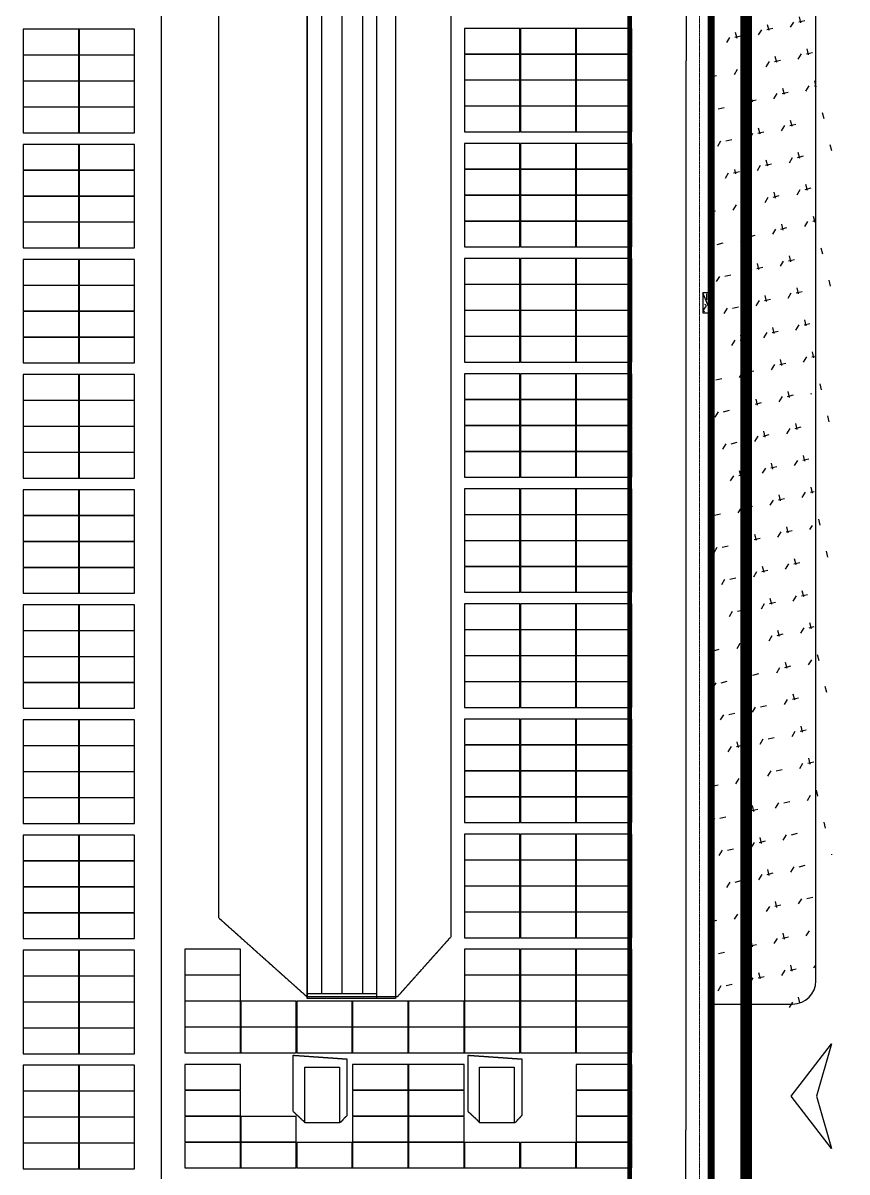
# Model space of a CAD drawing. Header units: metres. Extents: x -330863 to 383137, y -246038 to 314990.
# Drawn here: x 58953 to 94335, y 51590 to 100938 of the extents above; entities that cross this region are included whole.
import ezdxf

# ---------------------------------------------------------------- set-up
doc = ezdxf.new("R2010")
doc.units = ezdxf.units.M
for name, pattern in [('DASH', [0.35, 0.25, -0.1]), ('DASHED', [1.524, 1.27, -0.254]), ('DOTE', [2.4200000000000004, 2, -0.2, 0.02, -0.2]), ('HIDDEN', [0.375, 0.25, -0.125]), ('X2', [10, 8, -2])]:
    doc.linetypes.add(name, pattern=pattern)
for name, color, linetype in [('-GRASS', 114, 'Continuous'), ('-建筑轮廓线', 7, 'Continuous'), ('-总图道路', 7, 'Continuous'), ('MAP', 251, 'Continuous'), ('S_其它', 7, 'Continuous'), ('农转用2000坐标', 6, 'Continuous'), ('单元区域外轮廓', 7, 'ByLayer'), ('屋脊线', 7, 'ByLayer'), ('组件', 7, 'ByLayer'), ('逆变器', 7, 'ByLayer'), ('阴影', 8, 'DASHED'), ('障碍物', 7, 'ByLayer')]:
    doc.layers.add(name, color=color, linetype=linetype)
for name, color, linetype, lineweight in [('DOTE', 7, 'DOTE', 0), ('SiteLine', 1, 'Continuous', 0), ('X消防车道', 6, 'HIDDEN', 18)]:
    doc.layers.add(name, color=color, linetype=linetype, lineweight=lineweight)
pattern_1 = [(328.5121620192327, (-1970228605.701966, -2547630934.377606), (1506.050284478311, 939.1527315207007), [0, -1587.499999999999])]

# ---------------------------------------------------------------- blocks, each defined once
blk = doc.blocks.new('*U5')
at = {"layer": '单元区域外轮廓', "color": 2}
for points in [[(-88499.99999806286, 145848.7498998642, 10100), (88500.00000193714, 145848.7498962879, 10100), (88499.99999828637, -93851.25008583067, 10100), (64899.99999828637, -93851.25008583067, 10100), (64900.60513652861, -129651.2534892559, 10100), (-82500.00165008008, -129651.2389415502, 10100), (-82500.00164881349, -112951.2501013279, 10100), (-88500.00000186266, -112951.2501013279, 10100), (-88499.99999806286, 145848.7498998642, 10100)], [(-88499.99999806286, 145848.7498998642, 10600), (88500.00000193714, 145848.7498962879, 10600), (88499.99999828637, -93851.25008583067, 10600), (64899.99999828637, -93851.25008583067, 10600), (64900.60513652861, -129651.2534892559, 10600), (-82500.00165008008, -129651.2389415502, 10600), (-82500.00164881349, -112951.2501013279, 10600), (-88500.00000186266, -112951.2501013279, 10600), (-88499.99999806286, 145848.7498998642, 10600)]]:
    blk.add_polyline3d(points, close=True, dxfattribs=at)
at = {"flags": 1}
for tag in ['ground_elevation', 'unit_id', 'unit_name', 'parapet_height', 'is_enable_parapet']:
    blk.add_attdef(tag, (0, 0), '', height=2.5, dxfattribs=at)
blk = doc.blocks.new('*U6')
at = {"layer": '屋脊线', "color": 30}
for p, q in [((64899.99999828637, -93851.25008583067, 8900), (64900.00000149011, 145848.7498962879, 8900)), ((88499.99999828637, -93851.25008583067, 10100), (88500.00000193714, 145848.7498962879, 10100))]:
    blk.add_line(p, q, dxfattribs=at)
at = {"flags": 1}
for tag in ['unit_id', 'unit_name']:
    blk.add_attdef(tag, (0, 0), '', height=2.5, dxfattribs=at)
blk = doc.blocks.new('*U27', base_point=(43.5, 18.05))
at = {"color": 0}
for p, q in [((0, 0), (87, 36.1)), ((56.67, 18.2079375), (81.71499999999999, 18.2079375)), ((56.67, 9.64546875), (81.71499999999999, 9.64546875))]:
    blk.add_line(p, q, dxfattribs=at)
blk.add_lwpolyline([(0, 0), (87, 0), (87, 36.1), (0, 36.1)], close=True, dxfattribs=at)
blk.add_lwpolyline([(4.69, 26.96970833333333, -0.6815), (15.775, 30.24879166666667), (25.52, 23.66054166666667, 0.6815), (36.57, 26.96970833333333)], format="xyb", dxfattribs=at)
blk = doc.blocks.new('*U42')
at = {"layer": '障碍物', "color": 1}
blk.add_polyline3d([(71149.99999828638, 138298.7498807907, 10), (74949.99999806283, 138298.7498807907, 10), (74949.99999806283, 59048.74988079071, 10), (71149.99999828638, 59048.74988079071, 10)], close=True, dxfattribs=at)
at = {"flags": 1}
for tag in ['shape', 'height']:
    blk.add_attdef(tag, (0, 0), '', height=2.5, dxfattribs=at)
blk = doc.blocks.new('*U288')
at = {"layer": '障碍物', "color": 1}
blk.add_polyline3d([(71049.99999806285, 56098.75006794929, 10), (72549.99973490834, 56098.75006794929, 10), (72549.99973490834, 53698.7499576807, 10), (71049.99999806285, 53698.7499576807, 10)], close=True, dxfattribs=at)
at = {"flags": 1}
for tag in ['shape', 'height']:
    blk.add_attdef(tag, (0, 0), '', height=2.5, dxfattribs=at)
blk = doc.blocks.new('*U289')
at = {"layer": '障碍物', "color": 1}
blk.add_polyline3d([(78549.99999806285, 56098.74679625034, 10), (80049.99973520638, 56098.74679625034, 10), (80049.99973520638, 53698.74668776988, 10), (78549.99999806285, 53698.74668776988, 10)], close=True, dxfattribs=at)
at = {"flags": 1}
for tag in ['shape', 'height']:
    blk.add_attdef(tag, (0, 0), '', height=2.5, dxfattribs=at)
blk = doc.blocks.new('*U21')
at = {"layer": '组件', "color": 0}
blk.add_polyline3d([(0, 0, 0), (6.7e-15, -109.6, 0), (238.092586022427, -109.6, 12.10291209392216), (238.092586022427, 1.46e-14, 12.10291209392216)], close=True, dxfattribs=at)
at = {"flags": 1}
for tag in ['voco', 'vmpo', 'mounting-hole-spacing1', 'mounting-hole-spacing2', 'module-material', 'theme', 'silicon-material', 'userid', 'company-name', 'note', 'name', 'panel-width', 'panel-height', 'panel-length', 'pmax', 'id', 'impo', 'isco']:
    blk.add_attdef(tag, (0, 0), '', height=2.5, dxfattribs=at)
blk = doc.blocks.new('*U19')
at = {"layer": '组件', "color": 0}
blk.add_polyline3d([(0, 0, 0), (6.7e-15, 109.6, 0), (-238.1009774266284, 109.6, 11.9366891759911), (-238.1009774266284, 1.46e-14, 11.9366891759911)], close=True, dxfattribs=at)
at = {"flags": 1}
for tag in ['voco', 'vmpo', 'mounting-hole-spacing1', 'mounting-hole-spacing2', 'module-material', 'theme', 'silicon-material', 'userid', 'company-name', 'note', 'name', 'panel-width', 'panel-height', 'panel-length', 'pmax', 'id', 'impo', 'isco']:
    blk.add_attdef(tag, (0, 0), '', height=2.5, dxfattribs=at)

msp = doc.modelspace()

# ---------------------------------------------------------------- hatches: boundary and pattern name
at = {"layer": '-GRASS'}
h = msp.add_hatch(dxfattribs=at)
h.set_pattern_fill('GRASS', color=256, scale=500, angle=-31.48783798076735)
h.set_pattern_definition([(58.51216201923266, (-1970228605.701966, -2547630934.377606), (-329.7050402672918, 1372.037246682207), [264.5806600000001, -1731.010149999999]), (13.51216201923265, (-1970228605.701966, -2547630934.377606), (-329.7052649889981, 1372.038181840949), [264.58066, -1146.516149999998]), (103.5121620192325, (-1970228605.701966, -2547630934.377606), (-1372.038181840949, -329.7052649889981), [264.5806599999999, -1146.516149999997])])
h.paths.add_polyline_path([(93000.00148313353, 115851.2653572181, 0.4142245746496805), (91999.94862523735, 116851.2500959262), (88500.00148311847, 116851.2500959262), (88500.00148227264, 58801.25010868535), (92000.05434028986, 58801.25010868535, 0.4141980806951863), (93000.00148226041, 59801.2501072738)])
at = {"layer": 'X消防车道'}
h = msp.add_hatch(dxfattribs=at)
h.set_pattern_fill('DOTS', color=8, scale=1000, angle=-31.48783798076735)
h.set_pattern_definition(pattern_1)
h.paths.add_polyline_path([(-93210.31932864338, -143669.9816289544, 0.388696347810305), (-80260.50890044775, -155528.7499007024), (-29868.25021682074, -155528.749902565, 0.0729934230257984), (-27282.11924788542, -155149.1864708438), (-24812.54212517292, -154408.3133338205, -0.0729934230209538), (-22226.41115623759, -154028.7499007024), (83399.93261551949, -154028.749902565, -0.414215405250258), (92399.99996935017, -163028.7391755916), (92400.01187910326, -173021.7107695714), (96400.0120633305, -173176.2576506659), (96399.99996935017, -163028.7344095483, 0.4142203272388091), (83399.6842201473, -150028.7499058246), (-22813.48650954664, -150028.749903962, 0.0729934230411844), (-25399.61747935508, -150408.3133356832), (-27869.19458594406, -151149.1864689812, -0.0729934230362219), (-30455.32555586891, -151528.7499007024), (-80260.50890015671, -151528.7499007024, -0.3886976849728412), (-89225.76594498008, -143318.7917464599), (-114666.7633144511, 145381.2082974985, -0.4401982675162612), (-105701.5062695695, 155171.2501437217), (85999.68118983321, 155171.2501404621, -0.414210992521494), (94999.68118930935, 146171.3291063718, -0.1414481113697162), (96999.68118965859, 153099.4533711858, 0.2576703992202549), (85999.5199388382, 159171.2501390651), (-105701.6028190823, 159171.2501441874, 0.4401960510058327), (-118651.3220010651, 145030.0785886869)])
h = msp.add_hatch(dxfattribs=at)
h.set_pattern_fill('DOTS', color=8, scale=1000, angle=-31.48783798076735)
h.set_pattern_definition(pattern_1)
h.paths.add_polyline_path([(94999.96785966096, -94328.76540471968, 0.2576670919956277), (101071.7777245174, -105328.7581584861, -0.1414496603239183), (107999.9785736803, -103328.749910639, -0.4142135619288426), (98999.96785965814, -94328.76063855557), (98999.68118896143, 146171.384773942, 0.1414470194124305), (96999.68118983672, 153099.453370455, 0.1414526490778906), (94999.68119002762, 146171.0977739098)])
h.paths.add_polyline_path([(107999.6811893942, 159171.2501390651), (85999.52387274877, 159171.2501395101, -0.2576703185541217), (96999.68118983672, 153099.453370455, -0.2576670923394895)])

# ---------------------------------------------------------------- linework, layer by layer
at = {"layer": '-建筑轮廓线'}
for p, q in [((71775.00148373889, 138101.2500973232, 10100), (71775.00148245832, 59251.25009723007, 10100)), ((72650.0014838553, 138101.2500973232, 10100), (72650.00148251653, 59251.25009723007, 10100)), ((73525.00148356427, 138101.2500973232, 10100), (73525.0014823419, 59251.25009723007, 10100)), ((71150.00148245832, 59251.25009723007, 10100), (74150.00148251653, 59251.25009723007, 10100))]:
    msp.add_line(p, q, dxfattribs=at)
at = {"layer": '-建筑轮廓线', "const_width": 300, "elevation": 10100}
msp.add_lwpolyline([(88500.00148354098, 145851.2500959262), (-88499.99851645902, 145851.2500991858), (-88499.99852024252, -112948.7499006279), (-82499.99852018431, -112948.7499006279), (-82499.99852035893, -129748.7499009073), (-82799.99852034729, -129748.7499009073), (-82799.9985204637, -145848.7499005347), (65100.00147932674, -145848.7499023974), (65100.00147955958, -129748.7499027699), (64800.00147962942, -129748.7499027699), (64800.00148032791, -93848.74988470227), (88500.00148004852, -93848.74988563359)], close=True, dxfattribs=at)
at = {"layer": '-建筑轮廓线', "elevation": 10100}
msp.add_lwpolyline([(71150.00148251653, 59051.25009750947), (74150.00148251653, 59051.25009750947), (74150.00148373889, 138301.2500984408), (71150.00148373889, 138301.2500984408)], close=True, dxfattribs=at)
at = {"layer": '-总图道路'}
for p, q in [((93000.00148231864, 59801.25010728836, 10100), (93000.00148313353, 115851.2500954605, 10100)), ((88500.0014823186, 58801.25010868535, 10100), (92000.00148226041, 58801.25010868535, 10100))]:
    msp.add_line(p, q, dxfattribs=at)
msp.add_arc((92000.00148226041, 59801.25010728836, 10100), 1000, 269.9999979756226, 359.9999894345511, dxfattribs=at)
at = {"layer": 'DOTE', "ltscale": 0.0015}
msp.add_line((88000.0015301653, -93348.74987073243, 10100), (88000.00148616033, 145351.2500959262, 10100), dxfattribs=at)
at = {"layer": 'MAP', "linetype": 'Continuous', "elevation": 10100, "flags": 128}
msp.add_lwpolyline([(89999.5778341568, 198988.8426653854), (-123977.9142581951, 194083.5166710242), (-92775.77438176145, -159992.9235315136), (90000.00148703344, -167056.3588061556)], close=True, dxfattribs=at)
at = {"layer": 'S_其它', "elevation": 10100.00004127701}
msp.add_lwpolyline([(93673.5273171426, 52598.83781280619), (91931.65158715332, 54848.83808428672), (93673.527317259, 57098.83792130526), (93020.32389878063, 54848.83784586814), (93673.5273171426, 52598.83781280619)], dxfattribs=at)
at = {"layer": 'SiteLine', "linetype": 'DOTE', "ltscale": 10, "elevation": 10100}
msp.add_lwpolyline([(111441.9339060574, -167884.2618463747), (95245.3717978229, -167258.4798357636), (90000.00148621853, -167055.8164346218), (89999.5778341568, 198988.8426653854), (111441.9339115289, 199481.1952572129)], dxfattribs=at)
at = {"layer": '农转用2000坐标', "color": 1, "linetype": 'DASH', "ltscale": 0.01, "const_width": 500, "elevation": 10100}
msp.add_lwpolyline([(89999.5778341568, 198988.8426653854), (-123977.9142581951, 194083.5166710242), (-92775.77438176145, -159992.9235315136), (90000.00148703344, -167056.3588061556)], close=True, dxfattribs=at)
at = {"layer": '农转用2000坐标', "color": 5, "linetype": 'X2', "ltscale": 0.001, "const_width": 200, "elevation": 10100}
msp.add_lwpolyline([(84999.5837552729, 193872.906665951), (-118528.8170893304, 189207.1208154596), (-88181.69460986741, -155166.7311208509), (84999.99547226122, -161859.3995187618)], close=True, dxfattribs=at)
at = {"layer": '单元区域外轮廓', "elevation": 10100}
msp.add_lwpolyline([(-88499.99999807682, 145848.749899473), (88500.00000192318, 145848.7498962134), (88499.99999825611, -93851.25008581208), (64899.99999822117, -93851.25008581208), (64900.60513641452, -129651.2534896098), (-82500.00165018484, -129651.2389414198), (-82500.0016488461, -112951.250101272), (-88500.00000186032, -112951.250101272), (-88499.99999807682, 145848.749899473)], dxfattribs=at)
at = {"layer": '屋脊线', "color": 30, "elevation": 8900}
msp.add_lwpolyline([(64899.99999822117, -93851.25008581208), (64900.00000142259, 145848.7498962134)], dxfattribs=at)
at = {"layer": '阴影', "linetype": 'DASHED'}
for points in [[(64982.77343749999, -93776.201171875, 8905.208740234377), (88477.06054687501, -93776.201171875, 10099.83337402343), (88477.06054687501, 145800.8203125, 10099.83337402343), (87436.17187499999, 145800.8203125, 10046.90673828125), (87361.826171875, -92726.84570312501, 10043.12622070312), (64908.4228515625, -90466.689453125, 8901.42822265625), (64982.77343749999, -93776.201171875, 8905.208740234377)], [(66767.1484375, 139504.658203125, 8995.939331054688), (66767.1484375, 142329.86328125, 8995.939331054688), (70410.2490234375, 142249.140625, 9181.181640625), (70410.2490234375, 141764.82421875, 9181.181640625), (71228.0859375, 141764.82421875, 9222.766723632814), (71376.787109375, 141522.666015625, 9230.327758789064), (73384.208984375, 140876.904296875, 9332.39990234375), (77324.70703125, 140957.6171875, 9532.764282226564), (77324.70703125, 61690.5615234375, 9532.764282226564), (75019.8876953125, 59107.51953125, 9415.570068359377), (71153.740234375, 59107.5146484375, 9218.986206054688), (67361.9384765625, 62497.7587890625, 9026.182861328123), (67361.9384765625, 139020.341796875, 9026.182861328123), (66767.1484375, 139504.658203125, 8995.939331054688)], [(70558.9453125, 54183.5888671875, 9188.74267578125), (70558.9453125, 56605.1904296875, 9188.74267578125), (72863.7646484375, 56443.759765625, 9305.936889648438), (72863.7646484375, 54022.158203125, 9305.936889648438), (72566.3720703125, 53699.2822265625, 9290.8154296875), (71079.3896484375, 53699.2822265625, 9215.206298828123), (70558.9453125, 54183.5888671875, 9188.74267578125)], [(78068.19335937499, 54183.5986328125, 9570.56884765625), (78068.19335937499, 56605.1953125, 9570.56884765625), (80373.0126953125, 56443.759765625, 9687.76306152344), (80373.0126953125, 54022.158203125, 9687.76306152344), (80075.6201171875, 53699.2724609375, 9672.641601562502), (78588.6376953125, 53699.2724609375, 9597.032470703123), (78068.19335937499, 54183.5986328125, 9570.56884765625)]]:
    msp.add_polyline3d(points, close=True, dxfattribs=at)
at = {"layer": '障碍物', "elevation": 11657}
msp.add_lwpolyline([(71149.99999822117, 138298.7498805672), (74949.99999803491, 138298.7498805672), (74949.99999803491, 59048.74988056719), (71149.99999822117, 59048.74988056719)], close=True, dxfattribs=at)
at = {"layer": '障碍物', "color": 4, "elevation": 10300}
for points in [[(71049.99999801163, 56098.75006757676), (72549.99973485479, 56098.75006757676), (72549.99973485479, 53698.74995730817), (71049.99999801163, 53698.74995730817)], [(78549.99999801163, 56098.74679630622), (80049.99973514582, 56098.74679630622), (80049.99973514582, 53698.74668743461), (78549.99999801163, 53698.74668743461)]]:
    msp.add_lwpolyline(points, close=True, dxfattribs=at)

# ---------------------------------------------------------------- block references
at = {"layer": '单元区域外轮廓'}
msp.add_blockref('*U5', (0, 0), dxfattribs=at)
at = {"layer": '屋脊线'}
msp.add_blockref('*U6', (0, 0), dxfattribs=at)
at = {"layer": '组件', "color": 5, "xscale": 10, "yscale": 10, "zscale": 10}
for name, p in [('*U21', (77910.43712331999, 100706.7, 9661.582552849546)), ('*U21', (80311.33717455999, 100706.7, 9783.662216469607)), ('*U21', (82712.2372258, 100706.7, 9905.741880089667)), ('*U19', (61343.90871644002, 99572.6999999973, 9178.771815405964)), ('*U19', (63744.89332648002, 99572.6999999973, 9058.218841129317)), ('*U19', (61343.90871644002, 98456.6999999973, 9178.771815405964)), ('*U19', (63744.89332648002, 98456.6999999973, 9058.218841129317)), ('*U21', (77910.43712331999, 99590.7, 9661.582552849546)), ('*U21', (80311.33717455999, 99590.7, 9783.662216469607)), ('*U21', (82712.2372258, 99590.7, 9905.741880089667)), ('*U19', (61343.90871644002, 97340.6999999973, 9178.771815405964)), ('*U19', (63744.89332648002, 97340.6999999973, 9058.218841129317)), ('*U21', (77910.43712331999, 98474.7, 9661.582552849546)), ('*U21', (80311.33717455999, 98474.7, 9783.662216469607)), ('*U21', (82712.2372258, 98474.7, 9905.741880089667)), ('*U19', (61343.90871644002, 96224.6999999973, 9178.771815405964)), ('*U19', (63744.89332648002, 96224.6999999973, 9058.218841129317)), ('*U21', (77910.43712331999, 97358.70000000003, 9661.582552849546)), ('*U21', (80311.33717455999, 97358.70000000003, 9783.662216469607)), ('*U21', (82712.2372258, 97358.70000000003, 9905.741880089667)), ('*U21', (77910.43712331999, 95762.69999999997, 9661.582552852908)), ('*U21', (80311.33717455999, 95762.69999999997, 9783.662216472969)), ('*U21', (82712.2372258, 95762.69999999997, 9905.741880093028)), ('*U19', (61343.90871644002, 94628.69999999748, 9178.775600931545)), ('*U19', (63744.89332648002, 94628.69999999748, 9058.222626654897)), ('*U19', (61343.90871644002, 93512.69999999745, 9178.775600931545)), ('*U19', (63744.89332648002, 93512.69999999745, 9058.222626654897)), ('*U21', (77910.43712331999, 94646.69999999998, 9661.582552852908)), ('*U21', (80311.33717455999, 94646.69999999998, 9783.662216472969)), ('*U21', (82712.2372258, 94646.69999999998, 9905.741880093028)), ('*U19', (61343.90871644002, 92396.6999999975, 9178.775600931545)), ('*U19', (63744.89332648002, 92396.6999999975, 9058.222626654897)), ('*U21', (77910.43712331999, 93530.7, 9661.582552852908)), ('*U21', (80311.33717455999, 93530.7, 9783.662216472969)), ('*U21', (82712.2372258, 93530.7, 9905.741880093028)), ('*U19', (61343.90871644002, 91280.69999999744, 9178.775600931545)), ('*U19', (63744.89332648002, 91280.69999999744, 9058.222626654897)), ('*U21', (77910.43712331999, 92414.69999999997, 9661.582552852908)), ('*U21', (80311.33717455999, 92414.69999999997, 9783.662216472969)), ('*U21', (82712.2372258, 92414.69999999997, 9905.741880093028)), ('*U21', (77910.43712331999, 90818.70000000003, 9661.582552856267)), ('*U21', (80311.33717455999, 90818.70000000003, 9783.662216476328)), ('*U21', (82712.2372258, 90818.70000000003, 9905.741880096391)), ('*U19', (61343.90871644002, 89684.69999999761, 9178.779386457127)), ('*U19', (63744.89332648002, 89684.69999999761, 9058.226412180476)), ('*U19', (61343.90871644002, 88568.69999999763, 9178.779386457127)), ('*U19', (63744.89332648002, 88568.69999999763, 9058.226412180476)), ('*U21', (77910.43712331999, 89702.69999999997, 9661.582552856267)), ('*U21', (80311.33717455999, 89702.69999999997, 9783.662216476328)), ('*U21', (82712.2372258, 89702.69999999997, 9905.741880096391)), ('*U19', (61343.90871644002, 87452.6999999976, 9178.779386457127)), ('*U19', (63744.89332648002, 87452.6999999976, 9058.226412180476)), ('*U21', (77910.43712331999, 88586.69999999998, 9661.582552856267)), ('*U21', (80311.33717455999, 88586.69999999998, 9783.662216476328)), ('*U21', (82712.2372258, 88586.69999999998, 9905.741880096391)), ('*U19', (61343.90871644002, 86336.69999999763, 9178.779386457127)), ('*U19', (63744.89332648002, 86336.69999999763, 9058.226412180476)), ('*U21', (77910.43712331999, 87470.7, 9661.582552856267)), ('*U21', (80311.33717455999, 87470.7, 9783.662216476328)), ('*U21', (82712.2372258, 87470.7, 9905.741880096391)), ('*U21', (77910.43712331999, 85874.69999999997, 9661.582552859627)), ('*U21', (80311.33717455999, 85874.69999999997, 9783.662216479686)), ('*U21', (82712.2372258, 85874.69999999997, 9905.741880099748)), ('*U19', (61343.90871644002, 84740.69999999773, 9178.783171982706)), ('*U19', (63744.89332648002, 84740.69999999773, 9058.230197706058)), ('*U19', (61343.90871644002, 83624.69999999776, 9178.783171982706)), ('*U19', (63744.89332648002, 83624.69999999776, 9058.230197706058)), ('*U21', (77910.43712331999, 84758.69999999998, 9661.582552859627)), ('*U21', (80311.33717455999, 84758.69999999998, 9783.662216479686)), ('*U21', (82712.2372258, 84758.69999999998, 9905.741880099748)), ('*U19', (61343.90871644002, 82508.69999999776, 9178.783171982706)), ('*U19', (63744.89332648002, 82508.69999999776, 9058.230197706058)), ('*U21', (77910.43712331999, 83642.69999999997, 9661.582552859627)), ('*U21', (80311.33717455999, 83642.69999999997, 9783.662216479686)), ('*U21', (82712.2372258, 83642.69999999997, 9905.741880099748)), ('*U19', (61343.90871644002, 81392.69999999776, 9178.783171982706)), ('*U19', (63744.89332648002, 81392.69999999776, 9058.230197706058)), ('*U21', (77910.43712331999, 82526.69999999998, 9661.582552859627)), ('*U21', (80311.33717455999, 82526.69999999998, 9783.662216479686)), ('*U21', (82712.2372258, 82526.69999999998, 9905.741880099748)), ('*U21', (77910.43712331999, 80930.7, 9661.582552862988)), ('*U21', (80311.33717455999, 80930.7, 9783.66221648305)), ('*U21', (82712.2372258, 80930.7, 9905.741880103109)), ('*U19', (61343.90871644002, 79796.69999999792, 9178.786957508288)), ('*U19', (63744.89332648002, 79796.69999999792, 9058.233983231641)), ('*U19', (61343.90871644002, 78680.69999999789, 9178.786957508288)), ('*U19', (63744.89332648002, 78680.69999999789, 9058.233983231641)), ('*U21', (77910.43712331999, 79814.69999999998, 9661.582552862988)), ('*U21', (80311.33717455999, 79814.69999999998, 9783.66221648305)), ('*U21', (82712.2372258, 79814.69999999998, 9905.741880103109)), ('*U19', (61343.90871644002, 77564.6999999979, 9178.786957508288)), ('*U19', (63744.89332648002, 77564.6999999979, 9058.233983231641)), ('*U21', (77910.43712331999, 78698.69999999998, 9661.582552862988)), ('*U21', (80311.33717455999, 78698.69999999998, 9783.66221648305)), ('*U21', (82712.2372258, 78698.69999999998, 9905.741880103109)), ('*U19', (61343.90871644002, 76448.69999999793, 9178.786957508288)), ('*U19', (63744.89332648002, 76448.69999999793, 9058.233983231641)), ('*U21', (77910.43712331999, 77582.69999999998, 9661.582552862988)), ('*U21', (80311.33717455999, 77582.69999999998, 9783.66221648305)), ('*U21', (82712.2372258, 77582.69999999998, 9905.741880103109)), ('*U19', (61343.90871644002, 74852.69999999803, 9178.790743033867)), ('*U19', (63744.89332648002, 74852.69999999803, 9058.23776875722)), ('*U21', (77910.43712331999, 75986.69999999997, 9661.582552866346)), ('*U21', (80311.33717455999, 75986.69999999997, 9783.662216486407)), ('*U21', (82712.2372258, 75986.69999999997, 9905.741880106469)), ('*U19', (61343.90871644002, 73736.69999999805, 9178.790743033867)), ('*U19', (63744.89332648002, 73736.69999999805, 9058.23776875722)), ('*U21', (77910.43712331999, 74870.7, 9661.582552866346)), ('*U21', (80311.33717455999, 74870.7, 9783.662216486407)), ('*U21', (82712.2372258, 74870.7, 9905.741880106469)), ('*U19', (61343.90871644002, 72620.69999999803, 9178.790743033867)), ('*U19', (63744.89332648002, 72620.69999999803, 9058.23776875722)), ('*U21', (77910.43712331999, 73754.69999999998, 9661.582552866346)), ('*U21', (80311.33717455999, 73754.69999999998, 9783.662216486407)), ('*U21', (82712.2372258, 73754.69999999998, 9905.741880106469)), ('*U19', (61343.90871644002, 71504.69999999805, 9178.790743033867)), ('*U19', (63744.89332648002, 71504.69999999805, 9058.23776875722)), ('*U21', (77910.43712331999, 72638.69999999998, 9661.582552866346)), ('*U21', (80311.33717455999, 72638.69999999998, 9783.662216486407)), ('*U21', (82712.2372258, 72638.69999999998, 9905.741880106469)), ('*U19', (61343.90871644002, 69908.6999999982, 9178.794528559449)), ('*U19', (63744.89332648002, 69908.6999999982, 9058.241554282798)), ('*U21', (77910.43712331999, 71042.69999999998, 9661.582552869706)), ('*U21', (80311.33717455999, 71042.69999999998, 9783.662216489767)), ('*U21', (82712.2372258, 71042.69999999998, 9905.741880109828)), ('*U19', (61343.90871644002, 68792.69999999816, 9178.794528559449)), ('*U19', (63744.89332648002, 68792.69999999816, 9058.241554282798)), ('*U21', (77910.43712331999, 69926.69999999995, 9661.582552869706)), ('*U21', (80311.33717455999, 69926.69999999995, 9783.662216489767)), ('*U21', (82712.2372258, 69926.69999999995, 9905.741880109828)), ('*U19', (61343.90871644002, 67676.6999999982, 9178.794528559449)), ('*U19', (63744.89332648002, 67676.6999999982, 9058.241554282798)), ('*U21', (77910.43712331999, 68810.69999999998, 9661.582552869706)), ('*U21', (80311.33717455999, 68810.69999999998, 9783.662216489767)), ('*U21', (82712.2372258, 68810.69999999998, 9905.741880109828)), ('*U19', (61343.90871644002, 66560.69999999818, 9178.794528559449)), ('*U19', (63744.89332648002, 66560.69999999818, 9058.241554282798)), ('*U21', (77910.43712331999, 67694.69999999998, 9661.582552869706)), ('*U21', (80311.33717455999, 67694.69999999998, 9783.662216489767)), ('*U21', (82712.2372258, 67694.69999999998, 9905.741880109828)), ('*U19', (61343.90871644002, 64964.69999999834, 9178.79831408503)), ('*U19', (63744.89332648002, 64964.69999999834, 9058.245339808385)), ('*U21', (77910.43712331999, 66098.69999999998, 9661.58255287307)), ('*U21', (80311.33717455999, 66098.69999999998, 9783.662216493127)), ('*U21', (82712.2372258, 66098.69999999998, 9905.74188011319)), ('*U19', (61343.90871644002, 63848.69999999835, 9178.79831408503)), ('*U19', (63744.89332648002, 63848.69999999835, 9058.245339808385)), ('*U21', (77910.43712331999, 64982.69999999997, 9661.58255287307)), ('*U21', (80311.33717455999, 64982.69999999997, 9783.662216493127)), ('*U21', (82712.2372258, 64982.69999999997, 9905.74188011319)), ('*U19', (61343.90871644002, 62732.69999999833, 9178.79831408503)), ('*U19', (63744.89332648002, 62732.69999999833, 9058.245339808385)), ('*U21', (77910.43712331999, 63866.69999999997, 9661.58255287307)), ('*U21', (80311.33717455999, 63866.69999999997, 9783.662216493127)), ('*U21', (82712.2372258, 63866.69999999997, 9905.74188011319)), ('*U19', (61343.90871644002, 61616.69999999833, 9178.79831408503)), ('*U19', (63744.89332648002, 61616.69999999833, 9058.245339808385)), ('*U21', (77910.43712331999, 62750.69999999998, 9661.58255287307)), ('*U21', (80311.33717455999, 62750.69999999998, 9783.662216493127)), ('*U21', (82712.2372258, 62750.69999999998, 9905.74188011319)), ('*U19', (61343.90871644002, 60020.69999999847, 9178.802099610613)), ('*U19', (63744.89332648002, 60020.69999999847, 9058.249125333963)), ('*U21', (65905.93686712, 61154.69999999997, 9051.184234776123)), ('*U21', (77910.43712331999, 61154.69999999997, 9661.582552876427)), ('*U21', (80311.33717455999, 61154.69999999997, 9783.662216496487)), ('*U21', (82712.2372258, 61154.69999999997, 9905.74188011655)), ('*U19', (61343.90871644002, 58904.69999999847, 9178.802099610613)), ('*U19', (63744.89332648002, 58904.69999999847, 9058.249125333963)), ('*U21', (65905.93686712, 60038.69999999997, 9051.184234776123)), ('*U21', (77910.43712331999, 60038.69999999997, 9661.582552876427)), ('*U21', (80311.33717455999, 60038.69999999997, 9783.662216496487)), ('*U21', (82712.2372258, 60038.69999999997, 9905.74188011655)), ('*U19', (61343.90871644002, 57788.6999999985, 9178.802099610613)), ('*U19', (63744.89332648002, 57788.6999999985, 9058.249125333963)), ('*U21', (65905.93686712, 58922.69999999998, 9051.184234776123)), ('*U21', (68306.83691836, 58922.69999999998, 9173.263898396184)), ('*U21', (70707.7369696, 58922.69999999998, 9295.343562016245)), ('*U21', (73108.63702084, 58922.69999999998, 9417.423225636307)), ('*U21', (75509.53707208, 58922.69999999998, 9539.502889256366)), ('*U21', (77910.43712331999, 58922.69999999998, 9661.582552876427)), ('*U21', (80311.33717455999, 58922.69999999998, 9783.662216496487)), ('*U21', (82712.2372258, 58922.69999999998, 9905.74188011655)), ('*U19', (61343.90871644002, 56672.69999999851, 9178.802099610613)), ('*U19', (63744.89332648002, 56672.69999999851, 9058.249125333963)), ('*U21', (65905.93686712, 57806.69999999997, 9051.184234776123)), ('*U21', (68306.83691836, 57806.69999999997, 9173.263898396184)), ('*U21', (70707.7369696, 57806.69999999997, 9295.343562016245)), ('*U21', (73108.63702084, 57806.69999999997, 9417.423225636307)), ('*U21', (75509.53707208, 57806.69999999997, 9539.502889256366)), ('*U21', (77910.43712331999, 57806.69999999997, 9661.582552876427)), ('*U21', (80311.33717455999, 57806.69999999997, 9783.662216496487)), ('*U21', (82712.2372258, 57806.69999999997, 9905.74188011655)), ('*U19', (61343.90871644002, 55076.69999999865, 9178.805885136191)), ('*U19', (63744.89332648002, 55076.69999999865, 9058.252910859544)), ('*U21', (65905.93686712, 56210.69999999998, 9051.184234779483)), ('*U21', (73108.63702084, 56210.69999999998, 9417.423225639666)), ('*U21', (75509.53707208, 56210.69999999998, 9539.502889259727)), ('*U21', (82712.2372258, 56210.69999999998, 9905.74188011991)), ('*U19', (61343.90871644002, 53960.69999999862, 9178.805885136191)), ('*U19', (63744.89332648002, 53960.69999999862, 9058.252910859544)), ('*U21', (65905.93686712, 55094.69999999997, 9051.184234779483)), ('*U21', (73108.63702084, 55094.69999999997, 9417.423225639666)), ('*U21', (75509.53707208, 55094.69999999997, 9539.502889259727)), ('*U21', (82712.2372258, 55094.69999999997, 9905.74188011991)), ('*U19', (61343.90871644002, 52844.69999999862, 9178.805885136191)), ('*U19', (63744.89332648002, 52844.69999999862, 9058.252910859544)), ('*U21', (65905.93686712, 53978.69999999996, 9051.184234779483)), ('*U21', (68306.83691836, 53978.69999999996, 9173.263898399548)), ('*U21', (73108.63702084, 53978.69999999996, 9417.423225639666)), ('*U21', (75509.53707208, 53978.69999999996, 9539.502889259727)), ('*U21', (82712.2372258, 53978.69999999996, 9905.74188011991)), ('*U19', (61343.90871644002, 51728.69999999863, 9178.805885136191)), ('*U19', (63744.89332648002, 51728.69999999863, 9058.252910859544)), ('*U21', (65905.93686712, 52862.69999999998, 9051.184234779483)), ('*U21', (68306.83691836, 52862.69999999998, 9173.263898399548)), ('*U21', (70707.7369696, 52862.69999999998, 9295.343562019603)), ('*U21', (73108.63702084, 52862.69999999998, 9417.423225639666)), ('*U21', (75509.53707208, 52862.69999999998, 9539.502889259727)), ('*U21', (77910.43712331999, 52862.69999999998, 9661.582552879789)), ('*U21', (80311.33717455999, 52862.69999999998, 9783.662216499848)), ('*U21', (82712.2372258, 52862.69999999998, 9905.74188011991))]:
    msp.add_blockref(name, p, dxfattribs=at)
at = {"layer": '逆变器', "xscale": 10, "yscale": 10, "zscale": 10, "rotation": 89.99999999912735}
msp.add_blockref('*U27', (88319.50000107006, 88917.93809510193, 10668), dxfattribs=at)
at = {"layer": '障碍物'}
for name in ['*U42', '*U288', '*U289']:
    msp.add_blockref(name, (0, 0), dxfattribs=at)

doc.saveas('drawing.dxf')
